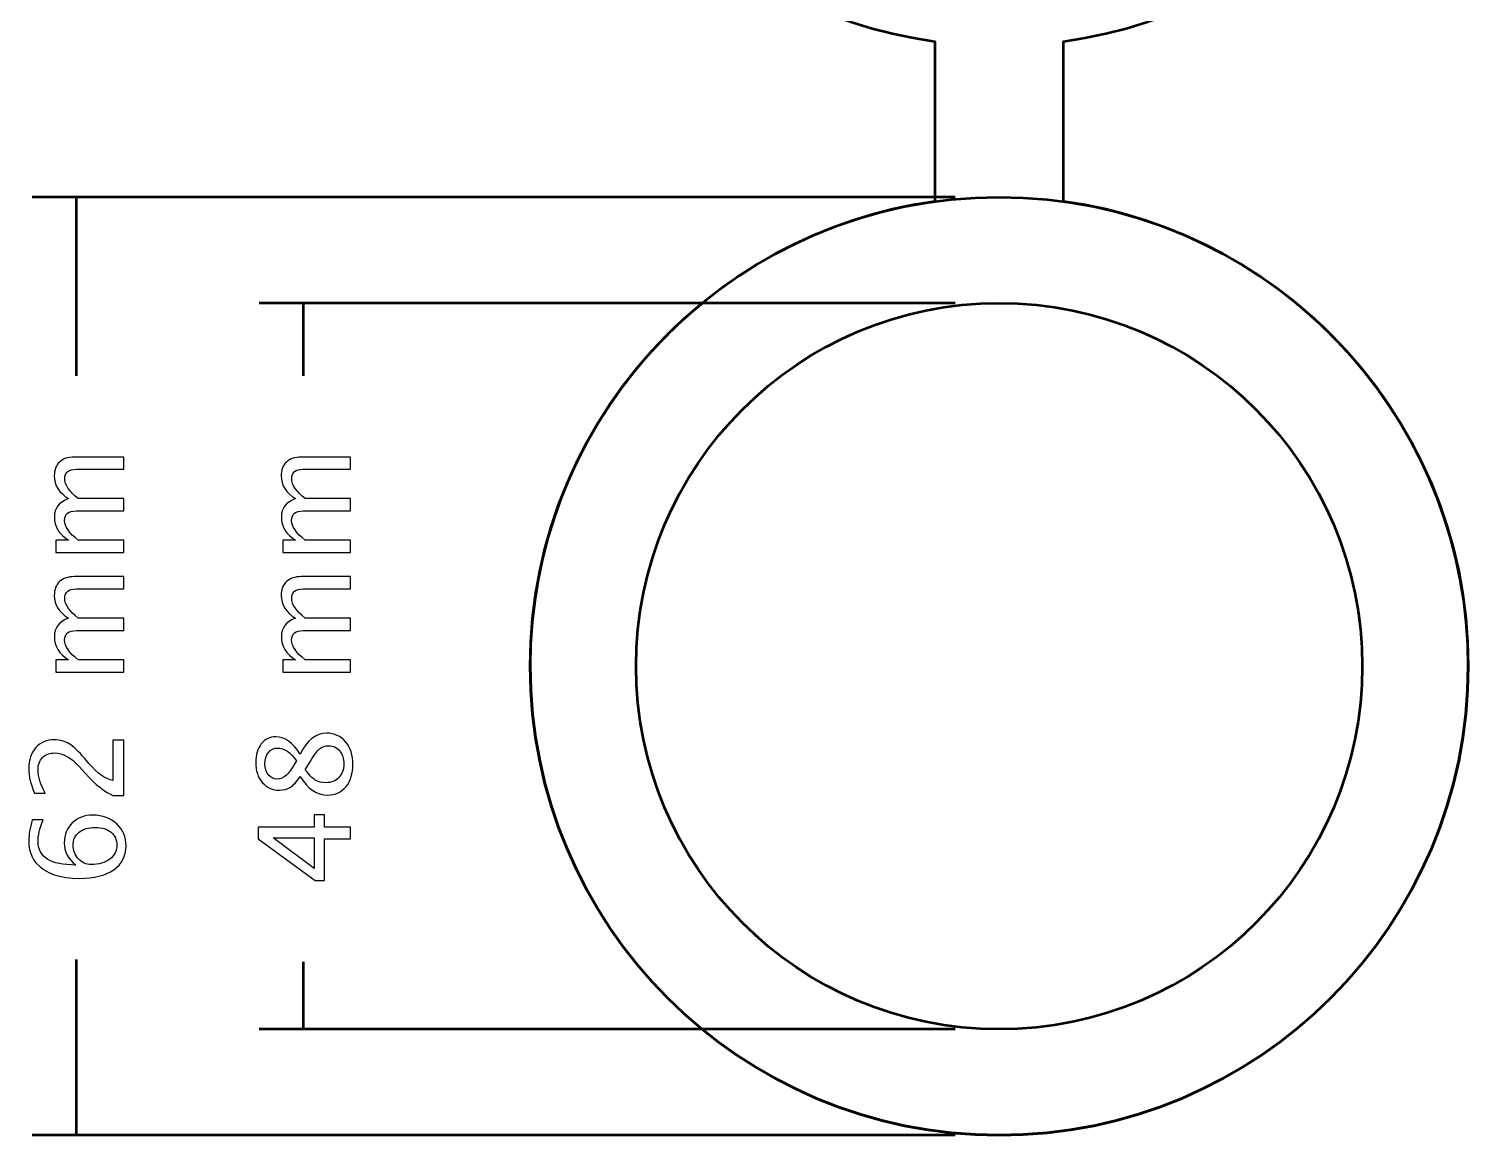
# Model space of a CAD drawing. Header units: centimetres. Extents: x -13.9 to 13.9, y -15.4 to 15.6.
# Drawn here: x -13.91 to -4.4, y -3.1 to 4.21 of the extents above; entities that cross this region are included whole.
import ezdxf

# ---------------------------------------------------------------- set-up
doc = ezdxf.new("R2010")
doc.units = ezdxf.units.CM
doc.header["$MEASUREMENT"] = 0
doc.layers.add('Layer 1', color=7, linetype='Continuous')

msp = doc.modelspace()

# ---------------------------------------------------------------- linework, layer by layer
at = {"layer": 'Layer 1', "color": 4, "lineweight": 53}
msp.add_ellipse((-7.5, 0), major_axis=(0, 3.1), ratio=1, dxfattribs=at)
at = {"layer": 'Layer 1', "lineweight": 53}
msp.add_ellipse((-7.5, 0), major_axis=(0, 2.4), ratio=1, dxfattribs=at)
msp.add_open_spline([(-7.075, 3.07087), (-5.56403, 2.86367), (-4.4, 1.56789), (-4.4, 0), (-4.4, 0), (-4.4, -1.71209), (-5.78791, -3.1), (-7.5, -3.1), (-7.5, -3.1), (-9.21209, -3.1), (-10.6, -1.71209), (-10.6, 0), (-10.6, 0), (-10.6, 1.56789), (-9.43597, 2.86367), (-7.925, 3.07087), (-7.925, 3.07087), (-7.925, 3.07087), (-7.925, 4.12913), (-7.925, 4.12913), (-7.925, 4.12913), (-9.43597, 4.33633), (-10.6, 5.63211), (-10.6, 7.2), (-10.6, 7.2), (-10.6, 8.65344), (-9.59968, 9.87306), (-8.25, 10.20844), (-8.25, 10.20844), (-8.25, 10.20844), (-8.25, 10.7), (-8.25, 10.7), (-8.25, 10.7), (-8.25, 10.7), (-6.75, 10.7), (-6.75, 10.7), (-6.75, 10.7), (-6.75, 10.7), (-6.75, 10.20844), (-6.75, 10.20844), (-6.75, 10.20844), (-5.40032, 9.87306), (-4.4, 8.65344), (-4.4, 7.2), (-4.4, 7.2), (-4.4, 5.63211), (-5.56403, 4.33633), (-7.075, 4.12913), (-7.075, 4.12913), (-7.075, 4.12913), (-7.075, 3.07087), (-7.075, 3.07087)], degree=3, knots=[0, 0, 0, 0, 0.0714286, 0.0714286, 0.0714286, 0.0714286, 0.1428571, 0.1428571, 0.1428571, 0.1428571, 0.2142857, 0.2142857, 0.2142857, 0.2142857, 0.2857143, 0.2857143, 0.2857143, 0.2857143, 0.3571429, 0.3571429, 0.3571429, 0.3571429, 0.4285714, 0.4285714, 0.4285714, 0.4285714, 0.5, 0.5, 0.5, 0.5, 0.5714286, 0.5714286, 0.5714286, 0.5714286, 0.6428571, 0.6428571, 0.6428571, 0.6428571, 0.7142857, 0.7142857, 0.7142857, 0.7142857, 0.7857143, 0.7857143, 0.7857143, 0.7857143, 0.8571429, 0.8571429, 0.8571429, 0.8571429, 1, 1, 1, 1], dxfattribs=at)
for points in [[(-7.79106, 3.1), (-7.79106, 3.1), (-13.89106, 3.1), (-13.89106, 3.1)], [(-13.6, 3.1), (-13.6, 3.1), (-13.6, 1.91863), (-13.6, 1.91863)], [(-7.79106, 2.4), (-7.79106, 2.4), (-12.39106, 2.4), (-12.39106, 2.4)], [(-12.1, 2.4), (-12.1, 2.4), (-12.1, 1.91863), (-12.1, 1.91863)], [(-13.6, -1.93952), (-13.6, -1.93952), (-13.6, -3.1), (-13.6, -3.1)], [(-12.1, -1.95307), (-12.1, -1.95307), (-12.1, -2.4), (-12.1, -2.4)], [(-7.79106, -2.4), (-7.79106, -2.4), (-12.39106, -2.4), (-12.39106, -2.4)], [(-7.79106, -3.1), (-7.79106, -3.1), (-13.89106, -3.1), (-13.89106, -3.1)]]:
    msp.add_open_spline(points, degree=3, dxfattribs=at)
at = {"layer": 'Layer 1'}
for points, knots in [([(-13.28631, 0.75057), (-13.28631, 0.75057), (-13.73505, 0.75057), (-13.73505, 0.75057), (-13.73505, 0.75057), (-13.73505, 0.75057), (-13.73505, 0.83185), (-13.73505, 0.83185), (-13.73505, 0.83185), (-13.73505, 0.83185), (-13.65024, 0.83185), (-13.65024, 0.83185), (-13.65024, 0.83185), (-13.71303, 0.8715), (-13.74436, 0.9223), (-13.74436, 0.98453), (-13.74436, 0.98453), (-13.74436, 1.04451), (-13.71303, 1.08529), (-13.65024, 1.10702), (-13.65024, 1.10702), (-13.7136, 1.14554), (-13.74521, 1.19578), (-13.74521, 1.25744), (-13.74521, 1.25744), (-13.74521, 1.29681), (-13.73363, 1.32743), (-13.71035, 1.34931), (-13.71035, 1.34931), (-13.68707, 1.37118), (-13.65447, 1.38219), (-13.61256, 1.38219), (-13.61256, 1.38219), (-13.61256, 1.38219), (-13.28631, 1.38219), (-13.28631, 1.38219), (-13.28631, 1.38219), (-13.28631, 1.38219), (-13.28631, 1.30091), (-13.28631, 1.30091), (-13.28631, 1.30091), (-13.28631, 1.30091), (-13.59915, 1.30091), (-13.59915, 1.30091), (-13.59915, 1.30091), (-13.65024, 1.30091), (-13.67578, 1.28059), (-13.67578, 1.23995), (-13.67578, 1.23995), (-13.67578, 1.19775), (-13.646, 1.15344), (-13.58631, 1.10702), (-13.58631, 1.10702), (-13.58631, 1.10702), (-13.28631, 1.10702), (-13.28631, 1.10702), (-13.28631, 1.10702), (-13.28631, 1.10702), (-13.28631, 1.02574), (-13.28631, 1.02574), (-13.28631, 1.02574), (-13.28631, 1.02574), (-13.59944, 1.02574), (-13.59944, 1.02574), (-13.59944, 1.02574), (-13.65094, 1.02574), (-13.67662, 1.00514), (-13.67662, 0.96379), (-13.67662, 0.96379), (-13.67662, 0.92273), (-13.64671, 0.8787), (-13.58674, 0.83185), (-13.58674, 0.83185), (-13.58674, 0.83185), (-13.28631, 0.83185), (-13.28631, 0.83185), (-13.28631, 0.83185), (-13.28631, 0.83185), (-13.28631, 0.75057), (-13.28631, 0.75057)], [0, 0, 0, 0, 0.047619, 0.047619, 0.047619, 0.047619, 0.0952381, 0.0952381, 0.0952381, 0.0952381, 0.1428571, 0.1428571, 0.1428571, 0.1428571, 0.1904762, 0.1904762, 0.1904762, 0.1904762, 0.2380952, 0.2380952, 0.2380952, 0.2380952, 0.2857143, 0.2857143, 0.2857143, 0.2857143, 0.3333333, 0.3333333, 0.3333333, 0.3333333, 0.3809524, 0.3809524, 0.3809524, 0.3809524, 0.4285714, 0.4285714, 0.4285714, 0.4285714, 0.4761905, 0.4761905, 0.4761905, 0.4761905, 0.5238095, 0.5238095, 0.5238095, 0.5238095, 0.5714286, 0.5714286, 0.5714286, 0.5714286, 0.6190476, 0.6190476, 0.6190476, 0.6190476, 0.6666667, 0.6666667, 0.6666667, 0.6666667, 0.7142857, 0.7142857, 0.7142857, 0.7142857, 0.7619048, 0.7619048, 0.7619048, 0.7619048, 0.8095238, 0.8095238, 0.8095238, 0.8095238, 0.8571429, 0.8571429, 0.8571429, 0.8571429, 0.9047619, 0.9047619, 0.9047619, 0.9047619, 1, 1, 1, 1]), ([(-11.78631, 0.75057), (-11.78631, 0.75057), (-12.23505, 0.75057), (-12.23505, 0.75057), (-12.23505, 0.75057), (-12.23505, 0.75057), (-12.23505, 0.83185), (-12.23505, 0.83185), (-12.23505, 0.83185), (-12.23505, 0.83185), (-12.15024, 0.83185), (-12.15024, 0.83185), (-12.15024, 0.83185), (-12.21303, 0.8715), (-12.24436, 0.9223), (-12.24436, 0.98453), (-12.24436, 0.98453), (-12.24436, 1.04451), (-12.21303, 1.08529), (-12.15024, 1.10702), (-12.15024, 1.10702), (-12.2136, 1.14554), (-12.24521, 1.19578), (-12.24521, 1.25744), (-12.24521, 1.25744), (-12.24521, 1.29681), (-12.23363, 1.32743), (-12.21035, 1.34931), (-12.21035, 1.34931), (-12.18707, 1.37118), (-12.15447, 1.38219), (-12.11256, 1.38219), (-12.11256, 1.38219), (-12.11256, 1.38219), (-11.78631, 1.38219), (-11.78631, 1.38219), (-11.78631, 1.38219), (-11.78631, 1.38219), (-11.78631, 1.30091), (-11.78631, 1.30091), (-11.78631, 1.30091), (-11.78631, 1.30091), (-12.09915, 1.30091), (-12.09915, 1.30091), (-12.09915, 1.30091), (-12.15024, 1.30091), (-12.17578, 1.28059), (-12.17578, 1.23995), (-12.17578, 1.23995), (-12.17578, 1.19775), (-12.146, 1.15344), (-12.08631, 1.10702), (-12.08631, 1.10702), (-12.08631, 1.10702), (-11.78631, 1.10702), (-11.78631, 1.10702), (-11.78631, 1.10702), (-11.78631, 1.10702), (-11.78631, 1.02574), (-11.78631, 1.02574), (-11.78631, 1.02574), (-11.78631, 1.02574), (-12.09944, 1.02574), (-12.09944, 1.02574), (-12.09944, 1.02574), (-12.15094, 1.02574), (-12.17662, 1.00514), (-12.17662, 0.96379), (-12.17662, 0.96379), (-12.17662, 0.92273), (-12.14671, 0.8787), (-12.08674, 0.83185), (-12.08674, 0.83185), (-12.08674, 0.83185), (-11.78631, 0.83185), (-11.78631, 0.83185), (-11.78631, 0.83185), (-11.78631, 0.83185), (-11.78631, 0.75057), (-11.78631, 0.75057)], [0, 0, 0, 0, 0.047619, 0.047619, 0.047619, 0.047619, 0.0952381, 0.0952381, 0.0952381, 0.0952381, 0.1428571, 0.1428571, 0.1428571, 0.1428571, 0.1904762, 0.1904762, 0.1904762, 0.1904762, 0.2380952, 0.2380952, 0.2380952, 0.2380952, 0.2857143, 0.2857143, 0.2857143, 0.2857143, 0.3333333, 0.3333333, 0.3333333, 0.3333333, 0.3809524, 0.3809524, 0.3809524, 0.3809524, 0.4285714, 0.4285714, 0.4285714, 0.4285714, 0.4761905, 0.4761905, 0.4761905, 0.4761905, 0.5238095, 0.5238095, 0.5238095, 0.5238095, 0.5714286, 0.5714286, 0.5714286, 0.5714286, 0.6190476, 0.6190476, 0.6190476, 0.6190476, 0.6666667, 0.6666667, 0.6666667, 0.6666667, 0.7142857, 0.7142857, 0.7142857, 0.7142857, 0.7619048, 0.7619048, 0.7619048, 0.7619048, 0.8095238, 0.8095238, 0.8095238, 0.8095238, 0.8571429, 0.8571429, 0.8571429, 0.8571429, 0.9047619, 0.9047619, 0.9047619, 0.9047619, 1, 1, 1, 1]), ([(-13.28631, -0.03994), (-13.28631, -0.03994), (-13.73505, -0.03994), (-13.73505, -0.03994), (-13.73505, -0.03994), (-13.73505, -0.03994), (-13.73505, 0.04134), (-13.73505, 0.04134), (-13.73505, 0.04134), (-13.73505, 0.04134), (-13.65024, 0.04134), (-13.65024, 0.04134), (-13.65024, 0.04134), (-13.71303, 0.08099), (-13.74436, 0.13179), (-13.74436, 0.19402), (-13.74436, 0.19402), (-13.74436, 0.254), (-13.71303, 0.29478), (-13.65024, 0.31651), (-13.65024, 0.31651), (-13.7136, 0.35503), (-13.74521, 0.40527), (-13.74521, 0.46693), (-13.74521, 0.46693), (-13.74521, 0.5063), (-13.73363, 0.53692), (-13.71035, 0.5588), (-13.71035, 0.5588), (-13.68707, 0.58067), (-13.65447, 0.59168), (-13.61256, 0.59168), (-13.61256, 0.59168), (-13.61256, 0.59168), (-13.28631, 0.59168), (-13.28631, 0.59168), (-13.28631, 0.59168), (-13.28631, 0.59168), (-13.28631, 0.5104), (-13.28631, 0.5104), (-13.28631, 0.5104), (-13.28631, 0.5104), (-13.59915, 0.5104), (-13.59915, 0.5104), (-13.59915, 0.5104), (-13.65024, 0.5104), (-13.67578, 0.49008), (-13.67578, 0.44944), (-13.67578, 0.44944), (-13.67578, 0.40724), (-13.646, 0.36293), (-13.58631, 0.31651), (-13.58631, 0.31651), (-13.58631, 0.31651), (-13.28631, 0.31651), (-13.28631, 0.31651), (-13.28631, 0.31651), (-13.28631, 0.31651), (-13.28631, 0.23523), (-13.28631, 0.23523), (-13.28631, 0.23523), (-13.28631, 0.23523), (-13.59944, 0.23523), (-13.59944, 0.23523), (-13.59944, 0.23523), (-13.65094, 0.23523), (-13.67662, 0.21463), (-13.67662, 0.17328), (-13.67662, 0.17328), (-13.67662, 0.13222), (-13.64671, 0.08819), (-13.58674, 0.04134), (-13.58674, 0.04134), (-13.58674, 0.04134), (-13.28631, 0.04134), (-13.28631, 0.04134), (-13.28631, 0.04134), (-13.28631, 0.04134), (-13.28631, -0.03994), (-13.28631, -0.03994)], [0, 0, 0, 0, 0.047619, 0.047619, 0.047619, 0.047619, 0.0952381, 0.0952381, 0.0952381, 0.0952381, 0.1428571, 0.1428571, 0.1428571, 0.1428571, 0.1904762, 0.1904762, 0.1904762, 0.1904762, 0.2380952, 0.2380952, 0.2380952, 0.2380952, 0.2857143, 0.2857143, 0.2857143, 0.2857143, 0.3333333, 0.3333333, 0.3333333, 0.3333333, 0.3809524, 0.3809524, 0.3809524, 0.3809524, 0.4285714, 0.4285714, 0.4285714, 0.4285714, 0.4761905, 0.4761905, 0.4761905, 0.4761905, 0.5238095, 0.5238095, 0.5238095, 0.5238095, 0.5714286, 0.5714286, 0.5714286, 0.5714286, 0.6190476, 0.6190476, 0.6190476, 0.6190476, 0.6666667, 0.6666667, 0.6666667, 0.6666667, 0.7142857, 0.7142857, 0.7142857, 0.7142857, 0.7619048, 0.7619048, 0.7619048, 0.7619048, 0.8095238, 0.8095238, 0.8095238, 0.8095238, 0.8571429, 0.8571429, 0.8571429, 0.8571429, 0.9047619, 0.9047619, 0.9047619, 0.9047619, 1, 1, 1, 1]), ([(-11.78631, -0.03994), (-11.78631, -0.03994), (-12.23505, -0.03994), (-12.23505, -0.03994), (-12.23505, -0.03994), (-12.23505, -0.03994), (-12.23505, 0.04134), (-12.23505, 0.04134), (-12.23505, 0.04134), (-12.23505, 0.04134), (-12.15024, 0.04134), (-12.15024, 0.04134), (-12.15024, 0.04134), (-12.21303, 0.08099), (-12.24436, 0.13179), (-12.24436, 0.19402), (-12.24436, 0.19402), (-12.24436, 0.254), (-12.21303, 0.29478), (-12.15024, 0.31651), (-12.15024, 0.31651), (-12.2136, 0.35503), (-12.24521, 0.40527), (-12.24521, 0.46693), (-12.24521, 0.46693), (-12.24521, 0.5063), (-12.23363, 0.53692), (-12.21035, 0.5588), (-12.21035, 0.5588), (-12.18707, 0.58067), (-12.15447, 0.59168), (-12.11256, 0.59168), (-12.11256, 0.59168), (-12.11256, 0.59168), (-11.78631, 0.59168), (-11.78631, 0.59168), (-11.78631, 0.59168), (-11.78631, 0.59168), (-11.78631, 0.5104), (-11.78631, 0.5104), (-11.78631, 0.5104), (-11.78631, 0.5104), (-12.09915, 0.5104), (-12.09915, 0.5104), (-12.09915, 0.5104), (-12.15024, 0.5104), (-12.17578, 0.49008), (-12.17578, 0.44944), (-12.17578, 0.44944), (-12.17578, 0.40724), (-12.146, 0.36293), (-12.08631, 0.31651), (-12.08631, 0.31651), (-12.08631, 0.31651), (-11.78631, 0.31651), (-11.78631, 0.31651), (-11.78631, 0.31651), (-11.78631, 0.31651), (-11.78631, 0.23523), (-11.78631, 0.23523), (-11.78631, 0.23523), (-11.78631, 0.23523), (-12.09944, 0.23523), (-12.09944, 0.23523), (-12.09944, 0.23523), (-12.15094, 0.23523), (-12.17662, 0.21463), (-12.17662, 0.17328), (-12.17662, 0.17328), (-12.17662, 0.13222), (-12.14671, 0.08819), (-12.08674, 0.04134), (-12.08674, 0.04134), (-12.08674, 0.04134), (-11.78631, 0.04134), (-11.78631, 0.04134), (-11.78631, 0.04134), (-11.78631, 0.04134), (-11.78631, -0.03994), (-11.78631, -0.03994)], [0, 0, 0, 0, 0.047619, 0.047619, 0.047619, 0.047619, 0.0952381, 0.0952381, 0.0952381, 0.0952381, 0.1428571, 0.1428571, 0.1428571, 0.1428571, 0.1904762, 0.1904762, 0.1904762, 0.1904762, 0.2380952, 0.2380952, 0.2380952, 0.2380952, 0.2857143, 0.2857143, 0.2857143, 0.2857143, 0.3333333, 0.3333333, 0.3333333, 0.3333333, 0.3809524, 0.3809524, 0.3809524, 0.3809524, 0.4285714, 0.4285714, 0.4285714, 0.4285714, 0.4761905, 0.4761905, 0.4761905, 0.4761905, 0.5238095, 0.5238095, 0.5238095, 0.5238095, 0.5714286, 0.5714286, 0.5714286, 0.5714286, 0.6190476, 0.6190476, 0.6190476, 0.6190476, 0.6666667, 0.6666667, 0.6666667, 0.6666667, 0.7142857, 0.7142857, 0.7142857, 0.7142857, 0.7619048, 0.7619048, 0.7619048, 0.7619048, 0.8095238, 0.8095238, 0.8095238, 0.8095238, 0.8571429, 0.8571429, 0.8571429, 0.8571429, 0.9047619, 0.9047619, 0.9047619, 0.9047619, 1, 1, 1, 1]), ([(-12.11947, -0.7297), (-12.1429, -0.76328), (-12.16463, -0.78671), (-12.18481, -0.79983), (-12.18481, -0.79983), (-12.20485, -0.81295), (-12.22912, -0.81944), (-12.25748, -0.81944), (-12.25748, -0.81944), (-12.30377, -0.81944), (-12.3413, -0.80251), (-12.37023, -0.76878), (-12.37023, -0.76878), (-12.39916, -0.73492), (-12.41369, -0.69075), (-12.41369, -0.63628), (-12.41369, -0.63628), (-12.41369, -0.58604), (-12.40142, -0.54526), (-12.37686, -0.51408), (-12.37686, -0.51408), (-12.35245, -0.48289), (-12.32056, -0.46723), (-12.28147, -0.46723), (-12.28147, -0.46723), (-12.2222, -0.46723), (-12.16816, -0.50519), (-12.11947, -0.58096), (-12.11947, -0.58096), (-12.07432, -0.48882), (-12.01604, -0.44267), (-11.94464, -0.44267), (-11.94464, -0.44267), (-11.8937, -0.44267), (-11.85207, -0.46201), (-11.81961, -0.50053), (-11.81961, -0.50053), (-11.7873, -0.53905), (-11.77107, -0.58858), (-11.77107, -0.64926), (-11.77107, -0.64926), (-11.77107, -0.7098), (-11.78631, -0.75862), (-11.81679, -0.79588), (-11.81679, -0.79588), (-11.84713, -0.83299), (-11.8872, -0.85162), (-11.93674, -0.85162), (-11.93674, -0.85162), (-12.01011, -0.85162), (-12.07093, -0.81098), (-12.11947, -0.7297)], [0, 0, 0, 0, 0.0714286, 0.0714286, 0.0714286, 0.0714286, 0.1428571, 0.1428571, 0.1428571, 0.1428571, 0.2142857, 0.2142857, 0.2142857, 0.2142857, 0.2857143, 0.2857143, 0.2857143, 0.2857143, 0.3571429, 0.3571429, 0.3571429, 0.3571429, 0.4285714, 0.4285714, 0.4285714, 0.4285714, 0.5, 0.5, 0.5, 0.5, 0.5714286, 0.5714286, 0.5714286, 0.5714286, 0.6428571, 0.6428571, 0.6428571, 0.6428571, 0.7142857, 0.7142857, 0.7142857, 0.7142857, 0.7857143, 0.7857143, 0.7857143, 0.7857143, 0.8571429, 0.8571429, 0.8571429, 0.8571429, 1, 1, 1, 1]), ([(-13.28631, -0.85416), (-13.28631, -0.85416), (-13.35743, -0.85416), (-13.35743, -0.85416), (-13.35743, -0.85416), (-13.41289, -0.83045), (-13.47342, -0.78261), (-13.53876, -0.7105), (-13.53876, -0.7105), (-13.53876, -0.7105), (-13.58053, -0.66394), (-13.58053, -0.66394), (-13.58053, -0.66394), (-13.635, -0.60397), (-13.6889, -0.57391), (-13.74252, -0.57391), (-13.74252, -0.57391), (-13.77667, -0.57391), (-13.80363, -0.58421), (-13.82324, -0.60467), (-13.82324, -0.60467), (-13.84285, -0.62513), (-13.85273, -0.6535), (-13.85273, -0.68948), (-13.85273, -0.68948), (-13.85273, -0.73153), (-13.83665, -0.78134), (-13.80447, -0.83892), (-13.80447, -0.83892), (-13.80447, -0.83892), (-13.87559, -0.83892), (-13.87559, -0.83892), (-13.87559, -0.83892), (-13.90099, -0.78459), (-13.91369, -0.73054), (-13.91369, -0.67664), (-13.91369, -0.67664), (-13.91369, -0.61935), (-13.89831, -0.57334), (-13.86741, -0.53863), (-13.86741, -0.53863), (-13.8365, -0.50406), (-13.79558, -0.4867), (-13.7445, -0.4867), (-13.7445, -0.4867), (-13.70781, -0.4867), (-13.67521, -0.49545), (-13.64685, -0.51295), (-13.64685, -0.51295), (-13.61835, -0.53059), (-13.58391, -0.56318), (-13.54327, -0.61102), (-13.54327, -0.61102), (-13.54327, -0.61102), (-13.51646, -0.64249), (-13.51646, -0.64249), (-13.51646, -0.64249), (-13.46087, -0.70796), (-13.40795, -0.74578), (-13.35743, -0.75594), (-13.35743, -0.75594), (-13.35743, -0.75594), (-13.35743, -0.48924), (-13.35743, -0.48924), (-13.35743, -0.48924), (-13.35743, -0.48924), (-13.28631, -0.48924), (-13.28631, -0.48924), (-13.28631, -0.48924), (-13.28631, -0.48924), (-13.28631, -0.85416), (-13.28631, -0.85416)], [0, 0, 0, 0, 0.0526316, 0.0526316, 0.0526316, 0.0526316, 0.1052632, 0.1052632, 0.1052632, 0.1052632, 0.1578947, 0.1578947, 0.1578947, 0.1578947, 0.2105263, 0.2105263, 0.2105263, 0.2105263, 0.2631579, 0.2631579, 0.2631579, 0.2631579, 0.3157895, 0.3157895, 0.3157895, 0.3157895, 0.3684211, 0.3684211, 0.3684211, 0.3684211, 0.4210526, 0.4210526, 0.4210526, 0.4210526, 0.4736842, 0.4736842, 0.4736842, 0.4736842, 0.5263158, 0.5263158, 0.5263158, 0.5263158, 0.5789474, 0.5789474, 0.5789474, 0.5789474, 0.6315789, 0.6315789, 0.6315789, 0.6315789, 0.6842105, 0.6842105, 0.6842105, 0.6842105, 0.7368421, 0.7368421, 0.7368421, 0.7368421, 0.7894737, 0.7894737, 0.7894737, 0.7894737, 0.8421053, 0.8421053, 0.8421053, 0.8421053, 0.8947368, 0.8947368, 0.8947368, 0.8947368, 1, 1, 1, 1]), ([(-12.14502, -0.6264), (-12.18269, -0.56939), (-12.22446, -0.54089), (-12.27061, -0.54089), (-12.27061, -0.54089), (-12.2953, -0.54089), (-12.31506, -0.55048), (-12.33015, -0.56953), (-12.33015, -0.56953), (-12.34525, -0.58873), (-12.35273, -0.6137), (-12.35273, -0.64461), (-12.35273, -0.64461), (-12.35273, -0.67452), (-12.34539, -0.69893), (-12.33058, -0.7177), (-12.33058, -0.7177), (-12.31576, -0.73647), (-12.29657, -0.74578), (-12.27315, -0.74578), (-12.27315, -0.74578), (-12.25014, -0.74578), (-12.22968, -0.73732), (-12.21134, -0.72038), (-12.21134, -0.72038), (-12.19313, -0.70345), (-12.17098, -0.67212), (-12.14502, -0.6264)], [0, 0, 0, 0, 0.125, 0.125, 0.125, 0.125, 0.25, 0.25, 0.25, 0.25, 0.375, 0.375, 0.375, 0.375, 0.5, 0.5, 0.5, 0.5, 0.625, 0.625, 0.625, 0.625, 0.75, 0.75, 0.75, 0.75, 1, 1, 1, 1]), ([(-12.08645, -0.68539), (-12.06105, -0.71841), (-12.0389, -0.74084), (-12.01999, -0.7527), (-12.01999, -0.7527), (-12.00108, -0.76441), (-11.97766, -0.77034), (-11.94944, -0.77034), (-11.94944, -0.77034), (-11.91444, -0.77034), (-11.88608, -0.75905), (-11.86449, -0.73633), (-11.86449, -0.73633), (-11.8429, -0.71361), (-11.83203, -0.68383), (-11.83203, -0.64672), (-11.83203, -0.64672), (-11.83203, -0.61102), (-11.8412, -0.58195), (-11.85969, -0.55952), (-11.85969, -0.55952), (-11.87817, -0.53694), (-11.90216, -0.52565), (-11.93166, -0.52565), (-11.93166, -0.52565), (-11.95536, -0.52565), (-11.97554, -0.53256), (-11.99191, -0.54653), (-11.99191, -0.54653), (-12.00828, -0.5605), (-12.02832, -0.58746), (-12.05202, -0.62739), (-12.05202, -0.62739), (-12.05202, -0.62739), (-12.08645, -0.68539), (-12.08645, -0.68539)], [0, 0, 0, 0, 0.1, 0.1, 0.1, 0.1, 0.2, 0.2, 0.2, 0.2, 0.3, 0.3, 0.3, 0.3, 0.4, 0.4, 0.4, 0.4, 0.5, 0.5, 0.5, 0.5, 0.6, 0.6, 0.6, 0.6, 0.7, 0.7, 0.7, 0.7, 0.8, 0.8, 0.8, 0.8, 1, 1, 1, 1]), ([(-13.60353, -1.31418), (-13.65391, -1.27524), (-13.67916, -1.22627), (-13.67916, -1.16729), (-13.67916, -1.16729), (-13.67916, -1.1138), (-13.66138, -1.07006), (-13.62597, -1.03591), (-13.62597, -1.03591), (-13.59055, -1.0019), (-13.54525, -0.98483), (-13.48979, -0.98483), (-13.48979, -0.98483), (-13.42615, -0.98483), (-13.3738, -1.00388), (-13.33274, -1.04212), (-13.33274, -1.04212), (-13.29167, -1.08036), (-13.27107, -1.1289), (-13.27107, -1.18803), (-13.27107, -1.18803), (-13.27107, -1.2552), (-13.2983, -1.30797), (-13.35263, -1.34593), (-13.35263, -1.34593), (-13.4071, -1.38403), (-13.48231, -1.40308), (-13.57855, -1.40308), (-13.57855, -1.40308), (-13.70809, -1.40308), (-13.80306, -1.36978), (-13.86374, -1.30332), (-13.86374, -1.30332), (-13.89704, -1.26719), (-13.91369, -1.21724), (-13.91369, -1.1536), (-13.91369, -1.1536), (-13.91369, -1.11663), (-13.90607, -1.07077), (-13.89083, -1.01615), (-13.89083, -1.01615), (-13.89083, -1.01615), (-13.81971, -1.01615), (-13.81971, -1.01615), (-13.81971, -1.01615), (-13.84173, -1.07387), (-13.85273, -1.12128), (-13.85273, -1.15854), (-13.85273, -1.15854), (-13.85273, -1.26225), (-13.76962, -1.31418), (-13.60353, -1.31418)], [0, 0, 0, 0, 0.0714286, 0.0714286, 0.0714286, 0.0714286, 0.1428571, 0.1428571, 0.1428571, 0.1428571, 0.2142857, 0.2142857, 0.2142857, 0.2142857, 0.2857143, 0.2857143, 0.2857143, 0.2857143, 0.3571429, 0.3571429, 0.3571429, 0.3571429, 0.4285714, 0.4285714, 0.4285714, 0.4285714, 0.5, 0.5, 0.5, 0.5, 0.5714286, 0.5714286, 0.5714286, 0.5714286, 0.6428571, 0.6428571, 0.6428571, 0.6428571, 0.7142857, 0.7142857, 0.7142857, 0.7142857, 0.7857143, 0.7857143, 0.7857143, 0.7857143, 0.8571429, 0.8571429, 0.8571429, 0.8571429, 1, 1, 1, 1]), ([(-11.78631, -1.14062), (-11.78631, -1.14062), (-11.95988, -1.14062), (-11.95988, -1.14062), (-11.95988, -1.14062), (-11.95988, -1.14062), (-11.95988, -1.41663), (-11.95988, -1.41663), (-11.95988, -1.41663), (-11.95988, -1.41663), (-12.02168, -1.41663), (-12.02168, -1.41663), (-12.02168, -1.41663), (-12.02168, -1.41663), (-12.39845, -1.14062), (-12.39845, -1.14062), (-12.39845, -1.14062), (-12.39845, -1.14062), (-12.39845, -1.06442), (-12.39845, -1.06442), (-12.39845, -1.06442), (-12.39845, -1.06442), (-12.02676, -1.06442), (-12.02676, -1.06442), (-12.02676, -1.06442), (-12.02676, -1.06442), (-12.02676, -0.98229), (-12.02676, -0.98229), (-12.02676, -0.98229), (-12.02676, -0.98229), (-11.95988, -0.98229), (-11.95988, -0.98229), (-11.95988, -0.98229), (-11.95988, -0.98229), (-11.95988, -1.06442), (-11.95988, -1.06442), (-11.95988, -1.06442), (-11.95988, -1.06442), (-11.78631, -1.06442), (-11.78631, -1.06442), (-11.78631, -1.06442), (-11.78631, -1.06442), (-11.78631, -1.14062), (-11.78631, -1.14062)], [0, 0, 0, 0, 0.0833333, 0.0833333, 0.0833333, 0.0833333, 0.1666667, 0.1666667, 0.1666667, 0.1666667, 0.25, 0.25, 0.25, 0.25, 0.3333333, 0.3333333, 0.3333333, 0.3333333, 0.4166667, 0.4166667, 0.4166667, 0.4166667, 0.5, 0.5, 0.5, 0.5, 0.5833333, 0.5833333, 0.5833333, 0.5833333, 0.6666667, 0.6666667, 0.6666667, 0.6666667, 0.75, 0.75, 0.75, 0.75, 0.8333333, 0.8333333, 0.8333333, 0.8333333, 1, 1, 1, 1]), ([(-13.47371, -1.06611), (-13.519, -1.06611), (-13.55485, -1.07655), (-13.58123, -1.09758), (-13.58123, -1.09758), (-13.60762, -1.1186), (-13.62074, -1.14739), (-13.62074, -1.18394), (-13.62074, -1.18394), (-13.62074, -1.21879), (-13.60917, -1.24857), (-13.58589, -1.2734), (-13.58589, -1.2734), (-13.56275, -1.29838), (-13.53481, -1.3108), (-13.50221, -1.3108), (-13.50221, -1.3108), (-13.45085, -1.3108), (-13.40964, -1.29894), (-13.3786, -1.27538), (-13.3786, -1.27538), (-13.34755, -1.25167), (-13.33203, -1.22034), (-13.33203, -1.1814), (-13.33203, -1.1814), (-13.33203, -1.14598), (-13.34473, -1.1179), (-13.37013, -1.09715), (-13.37013, -1.09715), (-13.39553, -1.07641), (-13.4301, -1.06611), (-13.47371, -1.06611)], [0, 0, 0, 0, 0.1111111, 0.1111111, 0.1111111, 0.1111111, 0.2222222, 0.2222222, 0.2222222, 0.2222222, 0.3333333, 0.3333333, 0.3333333, 0.3333333, 0.4444444, 0.4444444, 0.4444444, 0.4444444, 0.5555556, 0.5555556, 0.5555556, 0.5555556, 0.6666667, 0.6666667, 0.6666667, 0.6666667, 0.7777778, 0.7777778, 0.7777778, 0.7777778, 1, 1, 1, 1]), ([(-12.02676, -1.33634), (-12.02676, -1.33634), (-12.02676, -1.13554), (-12.02676, -1.13554), (-12.02676, -1.13554), (-12.02676, -1.13554), (-12.29798, -1.13554), (-12.29798, -1.13554), (-12.29798, -1.13554), (-12.29798, -1.13554), (-12.02676, -1.33634), (-12.02676, -1.33634)], [0, 0, 0, 0, 0.25, 0.25, 0.25, 0.25, 0.5, 0.5, 0.5, 0.5, 1, 1, 1, 1])]:
    msp.add_open_spline(points, degree=3, knots=knots, dxfattribs=at)

doc.saveas('drawing.dxf')
